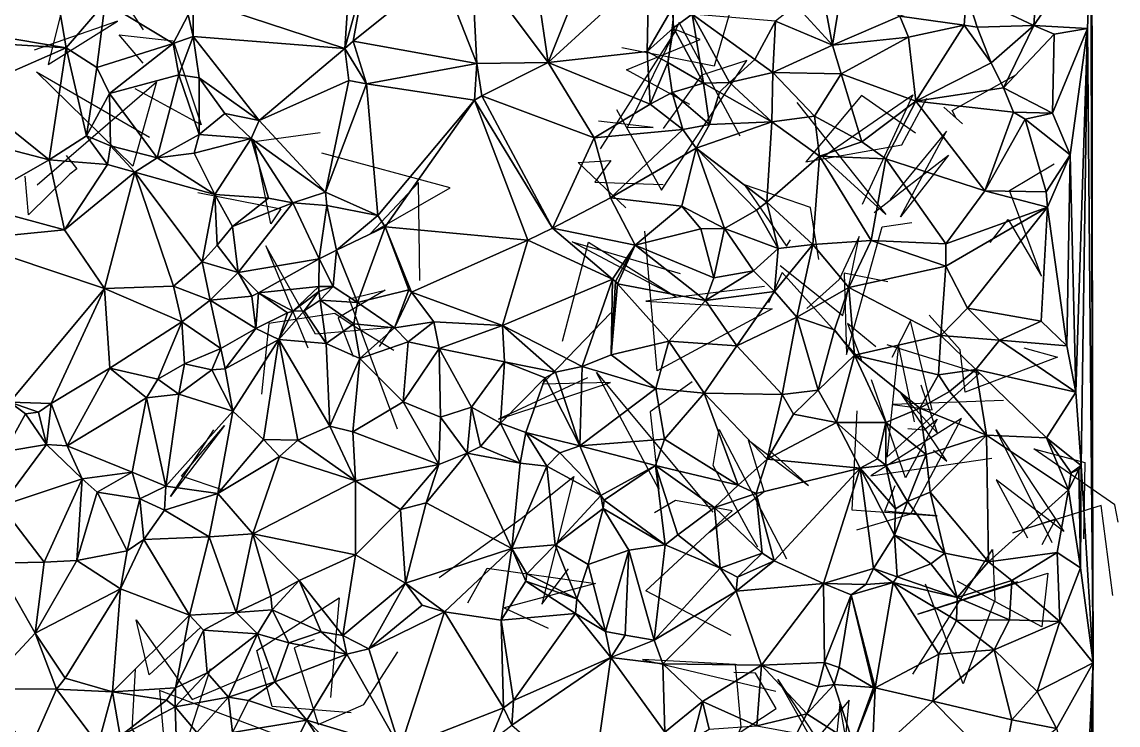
# Model space of a CAD drawing. Header units: metres. Extents: x -15.7 to 15.7, y -15.8 to 15.9.
# Drawn here: x 0.64 to 15.31, y -0.1 to 9.31 of the extents above; entities that cross this region are included whole.
import ezdxf

# ---------------------------------------------------------------- set-up
doc = ezdxf.new("R2010")
doc.units = ezdxf.units.M
doc.layers.add('CRACKS', color=1, linetype='Continuous')
doc.layers.add('STREET_MESH', color=7, linetype='Continuous')

msp = doc.modelspace()

# ---------------------------------------------------------------- linework, layer by layer
at = {"layer": 'CRACKS'}
for points in [[(2.271, 9.199, 0.1), (1.428, 10.482, 0.1), (0.993, 8.736, 0.1), (1.924, 9.318, 0.1), (0.807, 8.93, 0.1)], [(9.295, 8.777, 0.1), (9.418, 9.865, 0.1), (10.339, 10.211, 0.1), (9.907, 8.715, 0.1), (8.672, 8.96, 0.1)], [(10.254, 7.779, 0.1), (9.441, 9.299, 0.1), (8.747, 7.9, 0.1), (9.09, 7.893, 0.1), (8.361, 7.977, 0.1)], [(2.264, 8.756, 0.1), (1.944, 9.133, 0.1), (2.665, 9.053, 0.1), (3.04, 7.929, 0.1), (2.158, 8.413, 0.1)], [(9.584, 8.203, 0.1), (8.734, 8.666, 0.1), (9.722, 9.071, 0.1), (9.399, 9.202, 0.1), (8.382, 7.61, 0.1)], [(8.602, 8.135, 0.1), (9.201, 7.056, 0.1), (10.345, 8.789, 0.1), (9.738, 8.594, 0.1), (9.227, 7.879, 0.1)], [(0.849, 7.126, 0.1), (2.443, 8.505, 0.1), (2.128, 7.379, 0.1), (0.837, 8.637, 0.1), (2.35, 7.767, 0.1)], [(12.983, 8.168, 0.1), (13.229, 7.942, 0.1), (13.146, 8.018, 0.1), (13.091, 8.124, 0.1), (13.956, 8.603, 0.1)], [(11.016, 8.229, 0.1), (12.206, 6.732, 0.1), (11.36, 7.504, 0.1), (12.565, 8.331, 0.1), (11.89, 6.863, 0.1)], [(12.604, 7.819, 0.1), (11.88, 8.323, 0.1), (11.134, 7.434, 0.1), (12.417, 7.663, 0.1), (12.756, 8.288, 0.1)], [(2.995, 7.023, 0.1), (4.11, 6.807, 0.1), (3.972, 6.606, 0.1), (3.753, 7.709, 0.1), (4.636, 7.829, 0.1)], [(12.051, 6.757, 0.1), (13.044, 7.525, 0.1), (12.402, 6.699, 0.1), (13.018, 7.846, 0.1), (12.262, 6.93, 0.1)], [(1.235, 7.52, 0.1), (1.376, 7.342, 0.1), (1.283, 7.269, 0.1), (0.732, 6.725, 0.1), (0.686, 7.241, 0.1)], [(5.968, 5.845, 0.1), (5.951, 7.16, 0.1), (5.308, 6.474, 0.1), (6.376, 7.088, 0.1), (4.657, 7.551, 0.1)], [(8.725, 6.818, 0.1), (8.088, 7.428, 0.1), (8.526, 7.452, 0.1), (8.31, 7.163, 0.1), (9.227, 7.133, 0.1)], [(13.603, 6.356, 0.1), (13.842, 6.665, 0.1), (14.287, 5.907, 0.1), (13.858, 7.052, 0.1), (14.457, 7.407, 0.1)], [(11.308, 6.126, 0.1), (11.197, 6.824, 0.1), (10.314, 7.125, 0.1), (10.877, 6.305, 0.1), (10.929, 6.39, 0.1)], [(12.231, 5.829, 0.1), (11.646, 5.945, 0.1), (11.677, 4.857, 0.1), (12.156, 6.563, 0.1), (12.555, 6.622, 0.1)], [(10.582, 5.769, 0.1), (8.995, 5.569, 0.1), (10.683, 5.47, 0.1), (9.146, 4.637, 0.1), (8.979, 6.506, 0.1)], [(5.429, 4.963, 0.1), (5.598, 5.22, 0.1), (4.572, 5.128, 0.1), (3.907, 6.311, 0.1), (4.47, 4.947, 0.1)], [(7.876, 5.036, 0.1), (8.226, 6.361, 0.1), (9.402, 5.623, 0.1), (8.006, 6.363, 0.1), (9.453, 5.94, 0.1)], [(10.789, 6.049, 0.1), (11.631, 5.38, 0.1), (11.847, 6.434, 0.1), (11.579, 5.862, 0.1), (11.149, 5.472, 0.1)], [(12.073, 4.96, 0.1), (11.693, 5.271, 0.1), (11.883, 4.767, 0.1), (10.819, 5.955, 0.1), (10.634, 5.547, 0.1)], [(5.669, 3.858, 0.1), (5.023, 5.603, 0.1), (5.505, 5.719, 0.1), (4.874, 5.347, 0.1), (5.077, 4.828, 0.1)], [(5.622, 4.91, 0.1), (5.063, 5.25, 0.1), (4.832, 5.404, 0.1), (3.949, 5.273, 0.1), (3.849, 4.327, 0.1)], [(8.211, 4.543, 0.1), (7.021, 3.993, 0.1), (8.518, 4.483, 0.1), (7.604, 4.458, 0.1), (8.523, 5.416, 0.1)], [(13.782, 4.24, 0.1), (12.295, 4.186, 0.1), (12.825, 4.118, 0.1), (12.536, 5.307, 0.1), (12.285, 4.816, 0.1)], [(14.052, 4.945, 0.1), (14.502, 4.821, 0.1), (13.269, 4.352, 0.1), (13.202, 4.919, 0.1), (12.784, 5.384, 0.1)], [(12.59, 3.957, 0.1), (12.373, 4.987, 0.1), (12.217, 3.484, 0.1), (13.453, 4.603, 0.1), (12.223, 4.985, 0.1)], [(9.612, 4.489, 0.1), (9.049, 4.089, 0.1), (9.165, 3.056, 0.1), (8.331, 4.616, 0.1), (9.891, 2.747, 0.1)], [(12.5, 3.868, 0.1), (12.717, 3.848, 0.1), (12.89, 3.993, 0.1), (12.468, 3.205, 0.1), (12.013, 4.518, 0.1)], [(12.842, 3.577, 0.1), (13.021, 3.43, 0.1), (12.411, 4.335, 0.1), (12.898, 3.803, 0.1), (12.68, 4.446, 0.1)], [(11.818, 4.103, 0.1), (11.75, 2.779, 0.1), (12.891, 2.696, 0.1), (12.191, 2.761, 0.1), (12.33, 3.105, 0.1)], [(11.816, 2.513, 0.1), (12.539, 2.724, 0.1), (13.217, 4.001, 0.1), (12.004, 3.232, 0.1), (13.622, 3.469, 0.1)], [(3.337, 3.042, 0.1), (2.78, 3.227, 0.1), (3.353, 3.905, 0.1), (2.631, 2.958, 0.1), (3.211, 3.848, 0.1)], [(10.49, 2.277, 0.1), (10.368, 2.496, 0.1), (9.893, 3.372, 0.1), (9.975, 3.855, 0.1), (10.874, 2.124, 0.1)], [(14.432, 2.335, 0.1), (13.68, 3.847, 0.1), (14.587, 2.488, 0.1), (13.681, 3.181, 0.1), (14.1, 2.404, 0.1)], [(9.846, 2.479, 0.1), (10.576, 3.022, 0.1), (10.366, 3.711, 0.1), (11.171, 3.104, 0.1), (10.642, 3.575, 0.1)], [(15.313, 2.614, 0.1), (15.271, 2.844, 0.1), (14.187, 3.594, 0.1), (14.869, 3.412, 0.1), (14.85, 2.392, 0.1)], [(6.225, 1.873, 0.1), (7.324, 2.661, 0.1), (8.029, 3.226, 0.1), (7.602, 1.516, 0.1), (7.96, 1.989, 0.1)], [(10.133, 1.099, 0.1), (8.995, 1.693, 0.1), (10.15, 2.763, 0.1), (9.389, 2.902, 0.1), (9.111, 2.739, 0.1)], [(15.241, 1.632, 0.1), (15.089, 2.837, 0.1), (13.905, 2.47, 0.1), (14.48, 2.657, 0.1), (14.291, 2.31, 0.1)], [(12.565, 0.581, 0.1), (13.632, 2.246, 0.1), (13.666, 1.57, 0.1), (13.24, 0.452, 0.1), (12.737, 1.786, 0.1)], [(6.609, 1.536, 0.1), (6.87, 2, 0.1), (8.32, 1.794, 0.1), (7.096, 1.467, 0.1), (7.684, 1.197, 0.1)], [(13.966, 1.817, 0.1), (12.632, 1.382, 0.1), (14.372, 1.93, 0.1), (14.292, 1.215, 0.1), (13.158, 1.822, 0.1)], [(5.051, 0.061, 0.1), (3.994, 0.145, 0.1), (3.789, 0.894, 0.1), (4.89, 1.599, 0.1), (4.775, 0.266, 0.1)], [(3.033, 1.202, 0.1), (2.347, 0.569, 0.1), (2.171, 1.308, 0.1), (2.921, 0.239, 0.1), (3.933, 0.67, 0.1)], [(4.555, 1.04, 0.1), (4.285, 0.934, 0.1), (4.607, -0.096, 0.1), (5.221, 0.175, 0.1), (5.676, 0.877, 0.1)], [(10.067, -0.579, 0.1), (10.271, -0.131, 0.1), (10.191, 0.709, 0.1), (8.95, 0.777, 0.1), (10.735, 0.35, 0.1)], [(3.975, -1.116, 0.1), (2.176, -1.153, 0.1), (2.759, -1.039, 0.1), (2.118, -0.155, 0.1), (2.163, 0.64, 0.1)], [(2.89, -0.433, 0.1), (4.121, -0.261, 0.1), (2.485, 0.36, 0.1), (2.607, -1.077, 0.1), (3.166, 0.655, 0.1)], [(9.002, -0.746, 0.1), (9.236, -0.872, 0.1), (10.737, 0.121, 0.1), (10.46, 0.592, 0.1), (10.17, 0.6, 0.1)], [(11.82, -1.376, 0.1), (10.758, 0.507, 0.1), (11.619, -0.804, 0.1), (11.716, 0.233, 0.1), (11.309, -0.251, 0.1)], [(11.685, -1.261, 0.1), (12.575, -0.448, 0.1), (11.763, -0.804, 0.1), (11.589, 0.178, 0.1), (11.411, -1.518, 0.1)]]:
    msp.add_polyline3d(points, dxfattribs=at)
at = {"layer": 'STREET_MESH'}
for points in [[(14.964, 14.381), (14.947, 10.391), (14.98, 0.729)], [(14.29, 10.832), (13.284, 9.687), (14.188, 9.258)], [(14.29, 10.832), (14.188, 9.258), (14.947, 10.391)], [(7.41, 10.644), (6.662, 10.14), (7.686, 8.764)], [(8.458, 10.694), (7.41, 10.644), (7.686, 8.764)], [(9.031, 9.998), (8.458, 10.694), (7.686, 8.764)], [(0.255, 9.126), (0.967, 10.526), (-1.022, 10.408)], [(1.234, 8.961), (0.967, 10.526), (0.255, 9.126)], [(1.757, 9.569), (0.967, 10.526), (1.234, 8.961)], [(4.963, 8.951), (5.059, 10.38), (2.937, 9.621)], [(4.963, 8.951), (5.24, 9.954), (5.059, 10.38)], [(14.947, 10.391), (14.188, 9.258), (14.902, 9.217)], [(14.947, 10.391), (14.902, 9.217), (14.98, 0.729)], [(6.731, 8.749), (6.662, 10.14), (6.243, 9.992)], [(6.662, 10.14), (6.731, 8.749), (7.686, 8.764)], [(6.243, 9.992), (5.24, 9.954), (5.077, 9.049)], [(6.731, 8.749), (6.243, 9.992), (5.077, 9.049)], [(9.012, 8.913), (9.031, 9.998), (7.686, 8.764)], [(9.031, 9.998), (9.012, 8.913), (9.35, 9.496)], [(5.24, 9.954), (4.963, 8.951), (5.077, 9.049)], [(11.349, 9.757), (10.999, 9.531), (11.492, 8.998)], [(11.618, 9.768), (11.349, 9.757), (11.492, 8.998)], [(12.392, 9.385), (11.618, 9.768), (11.492, 8.998)], [(13.284, 9.687), (12.392, 9.385), (13.255, 9.262)], [(13.429, 9.236), (13.284, 9.687), (13.255, 9.262)], [(13.284, 9.687), (13.429, 9.236), (14.188, 9.258)], [(1.645, 8.696), (1.757, 9.569), (1.234, 8.961)], [(1.645, 8.696), (2.666, 9.017), (1.757, 9.569)], [(2.666, 9.017), (2.868, 9.4), (1.757, 9.569)], [(2.868, 9.4), (2.935, 9.113), (2.937, 9.621)], [(2.935, 9.113), (4.963, 8.951), (2.937, 9.621)], [(2.868, 9.4), (2.666, 9.017), (2.935, 9.113)], [(9.012, 8.913), (9.365, 9.227), (9.35, 9.496)], [(9.365, 9.227), (9.615, 9.413), (9.35, 9.496)], [(9.365, 9.227), (9.764, 8.487), (9.615, 9.413)], [(10.453, 8.804), (9.615, 9.413), (10.113, 8.497)], [(10.728, 9.315), (9.615, 9.413), (10.453, 8.804)], [(9.615, 9.413), (9.764, 8.487), (10.113, 8.497)], [(10.999, 9.531), (10.728, 9.315), (11.492, 8.998)], [(10.694, 8.631), (10.728, 9.315), (10.453, 8.804)], [(10.728, 9.315), (10.694, 8.631), (11.492, 8.998)], [(12.509, 9.103), (12.392, 9.385), (11.492, 8.998)], [(12.392, 9.385), (12.509, 9.103), (13.255, 9.262)], [(13.255, 9.262), (12.509, 9.103), (12.608, 8.247)], [(13.255, 9.262), (12.608, 8.247), (13.613, 8.761)], [(13.429, 9.236), (13.255, 9.262), (13.613, 8.761)], [(14.188, 9.258), (13.429, 9.236), (13.613, 8.761)], [(13.78, 8.426), (14.188, 9.258), (13.613, 8.761)], [(13.78, 8.426), (14.459, 9.145), (14.188, 9.258)], [(14.188, 9.258), (14.459, 9.145), (14.902, 9.217)], [(0.195, 9.022), (1.234, 8.961), (0.255, 9.126)], [(2.666, 9.017), (2.741, 8.6), (2.935, 9.113)], [(2.741, 8.6), (3.014, 8.561), (2.935, 9.113)], [(3.818, 7.989), (4.963, 8.951), (2.935, 9.113)], [(3.014, 8.561), (3.818, 7.989), (2.935, 9.113)], [(9.286, 8.763), (9.365, 9.227), (9.012, 8.913)], [(9.764, 8.487), (9.365, 9.227), (9.286, 8.763)], [(11.608, 8.613), (12.509, 9.103), (11.492, 8.998)], [(12.509, 9.103), (11.608, 8.613), (12.608, 8.247)], [(14.459, 9.145), (13.78, 8.426), (14.435, 8.085)], [(14.459, 9.145), (14.435, 8.085), (14.902, 9.217)], [(14.435, 8.085), (14.671, 7.53), (14.902, 9.217)], [(14.671, 7.53), (14.747, 4.355), (14.902, 9.217)], [(14.747, 4.355), (14.819, 3.373), (14.902, 9.217)], [(14.902, 9.217), (14.819, 3.373), (14.98, 0.729)], [(1.234, 8.961), (0.195, 9.022), (-0.119, 8.369)], [(1.008, 7.461), (1.234, 8.961), (-0.119, 8.369)], [(1.507, 7.781), (1.234, 8.961), (1.008, 7.461)], [(1.507, 7.781), (1.645, 8.696), (1.234, 8.961)], [(2.666, 9.017), (1.645, 8.696), (1.815, 8.348)], [(2.741, 8.6), (2.666, 9.017), (1.815, 8.348)], [(4.963, 8.951), (3.818, 7.989), (5.02, 8.522)], [(5.077, 9.049), (4.963, 8.951), (5.255, 8.477)], [(5.255, 8.477), (4.963, 8.951), (5.02, 8.522)], [(6.731, 8.749), (5.077, 9.049), (5.255, 8.477)], [(10.694, 8.631), (11.608, 8.613), (11.492, 8.998)], [(9.05, 8.207), (9.012, 8.913), (7.686, 8.764)], [(9.286, 8.763), (9.012, 8.913), (9.05, 8.207)], [(10.694, 8.631), (10.453, 8.804), (10.113, 8.497)], [(1.645, 8.696), (1.507, 7.781), (1.815, 8.348)], [(6.731, 8.749), (5.255, 8.477), (6.701, 8.258)], [(6.798, 8.319), (6.731, 8.749), (6.701, 8.258)], [(6.731, 8.749), (6.798, 8.319), (7.686, 8.764)], [(6.798, 8.319), (8.3, 7.754), (7.686, 8.764)], [(8.3, 7.754), (9.05, 8.207), (7.686, 8.764)], [(9.346, 8.363), (9.286, 8.763), (9.05, 8.207)], [(9.346, 8.363), (9.764, 8.487), (9.286, 8.763)], [(12.608, 8.247), (13.78, 8.426), (13.613, 8.761)], [(2.452, 7.487), (2.741, 8.6), (1.815, 8.348)], [(3.016, 7.802), (2.741, 8.6), (2.452, 7.487)], [(2.741, 8.6), (3.016, 7.802), (3.014, 8.561)], [(3.014, 8.561), (3.358, 8.083), (3.818, 7.989)], [(3.016, 7.802), (3.358, 8.083), (3.014, 8.561)], [(3.818, 7.989), (4.707, 7.03), (5.02, 8.522)], [(4.707, 7.03), (5.255, 8.477), (5.02, 8.522)], [(10.694, 8.631), (10.113, 8.497), (10.681, 7.971)], [(11.252, 8.046), (10.694, 8.631), (10.681, 7.971)], [(10.694, 8.631), (11.252, 8.046), (11.608, 8.613)], [(11.252, 8.046), (11.886, 7.702), (11.608, 8.613)], [(11.608, 8.613), (11.886, 7.702), (12.608, 8.247)], [(-0.419, 7.833), (1.008, 7.461), (-0.119, 8.369)], [(5.255, 8.477), (4.707, 7.03), (5.408, 6.718)], [(5.255, 8.477), (5.408, 6.718), (6.701, 8.258)], [(9.49, 7.866), (9.346, 8.363), (9.05, 8.207)], [(9.764, 8.487), (9.346, 8.363), (9.847, 7.933)], [(9.346, 8.363), (9.49, 7.866), (9.847, 7.933)], [(9.764, 8.487), (9.981, 8.369), (10.113, 8.497)], [(9.981, 8.369), (9.764, 8.487), (9.847, 7.933)], [(9.981, 8.369), (9.847, 7.933), (10.681, 7.971)], [(10.113, 8.497), (9.981, 8.369), (10.681, 7.971)], [(13.913, 8.099), (13.78, 8.426), (12.608, 8.247)], [(13.78, 8.426), (13.913, 8.099), (14.435, 8.085)], [(1.507, 7.781), (1.829, 7.648), (1.815, 8.348)], [(1.829, 7.648), (2.452, 7.487), (1.815, 8.348)], [(5.408, 6.718), (5.504, 6.566), (6.701, 8.258)], [(5.504, 6.566), (7.413, 6.389), (6.701, 8.258)], [(7.746, 6.547), (6.798, 8.319), (6.701, 8.258)], [(7.413, 6.389), (7.746, 6.547), (6.701, 8.258)], [(7.746, 6.547), (8.3, 7.754), (6.798, 8.319)], [(12.608, 8.247), (11.886, 7.702), (12.206, 7.474)], [(13.529, 7.049), (12.608, 8.247), (12.206, 7.474)], [(13.529, 7.049), (13.913, 8.099), (12.608, 8.247)], [(3.358, 8.083), (3.016, 7.802), (3.71, 7.748)], [(3.818, 7.989), (3.358, 8.083), (3.71, 7.748)], [(8.3, 7.754), (9.49, 7.866), (9.05, 8.207)], [(14.072, 8.005), (13.913, 8.099), (13.529, 7.049)], [(13.913, 8.099), (14.072, 8.005), (14.435, 8.085)], [(14.072, 8.005), (14.671, 7.53), (14.435, 8.085)], [(3.818, 7.989), (3.71, 7.748), (4.707, 7.03)], [(9.49, 7.866), (9.668, 7.616), (9.847, 7.933)], [(9.668, 7.616), (10.614, 6.894), (10.681, 7.971)], [(9.847, 7.933), (9.668, 7.616), (10.681, 7.971)], [(10.614, 6.894), (11.317, 7.512), (10.681, 7.971)], [(11.317, 7.512), (11.252, 8.046), (10.681, 7.971)], [(11.886, 7.702), (11.252, 8.046), (11.317, 7.512)], [(14.35, 7.032), (14.072, 8.005), (13.529, 7.049)], [(14.072, 8.005), (14.35, 7.032), (14.671, 7.53)], [(-0.419, 7.833), (-0.042, 6.865), (1.008, 7.461)], [(1.788, 7.4), (1.507, 7.781), (1.008, 7.461)], [(1.507, 7.781), (1.788, 7.4), (1.829, 7.648)], [(2.947, 7.551), (3.016, 7.802), (2.452, 7.487)], [(3.016, 7.802), (2.947, 7.551), (3.71, 7.748)], [(8.519, 6.952), (9.49, 7.866), (8.3, 7.754)], [(8.519, 6.952), (9.668, 7.616), (9.49, 7.866)], [(1.829, 7.648), (1.788, 7.4), (2.153, 7.296)], [(2.452, 7.487), (1.829, 7.648), (2.153, 7.296)], [(2.947, 7.551), (3.224, 6.997), (3.71, 7.748)], [(3.224, 6.997), (3.944, 6.947), (3.71, 7.748)], [(3.71, 7.748), (4.268, 6.886), (4.707, 7.03)], [(3.944, 6.947), (4.268, 6.886), (3.71, 7.748)], [(7.746, 6.547), (8.519, 6.952), (8.3, 7.754)], [(11.886, 7.702), (11.317, 7.512), (12.206, 7.474)], [(3.224, 6.997), (2.452, 7.487), (2.153, 7.296)], [(3.224, 6.997), (2.947, 7.551), (2.452, 7.487)], [(9.668, 7.616), (8.519, 6.952), (9.475, 6.842)], [(10.044, 6.544), (9.668, 7.616), (9.475, 6.842)], [(9.668, 7.616), (10.474, 6.789), (10.614, 6.894)], [(9.668, 7.616), (10.044, 6.544), (10.474, 6.789)], [(11.317, 7.512), (10.614, 6.894), (11.229, 6.331)], [(12.008, 6.381), (11.317, 7.512), (11.229, 6.331)], [(11.317, 7.512), (12.008, 6.381), (12.206, 7.474)], [(14.671, 7.53), (14.35, 7.032), (14.369, 6.827)], [(14.629, 4.973), (14.671, 7.53), (14.369, 6.827)], [(14.671, 7.53), (14.629, 4.973), (14.747, 4.355)], [(-0.042, 6.865), (1.211, 6.524), (1.008, 7.461)], [(1.211, 6.524), (1.788, 7.4), (1.008, 7.461)], [(1.788, 7.4), (1.211, 6.524), (2.153, 7.296)], [(12.008, 6.381), (13.01, 6.337), (12.206, 7.474)], [(13.01, 6.337), (13.529, 7.049), (12.206, 7.474)], [(1.211, 6.524), (1.749, 5.738), (2.153, 7.296)], [(1.749, 5.738), (2.672, 5.773), (2.153, 7.296)], [(3.055, 6.096), (3.224, 6.997), (2.153, 7.296)], [(2.672, 5.773), (3.055, 6.096), (2.153, 7.296)], [(13.529, 7.049), (13.01, 6.337), (14.369, 6.827)], [(14.35, 7.032), (13.529, 7.049), (14.369, 6.827)], [(3.224, 6.997), (3.055, 6.096), (3.258, 6.321)], [(3.224, 6.997), (3.258, 6.321), (3.461, 6.568)], [(3.944, 6.947), (3.224, 6.997), (3.461, 6.568)], [(4.268, 6.886), (3.944, 6.947), (3.461, 6.568)], [(4.268, 6.886), (4.724, 6.849), (4.707, 7.03)], [(4.707, 7.03), (4.724, 6.849), (5.408, 6.718)], [(8.852, 6.322), (8.519, 6.952), (7.746, 6.547)], [(8.519, 6.952), (8.852, 6.322), (9.475, 6.842)], [(1.211, 6.524), (-0.042, 6.865), (-0.182, 6.389)], [(3.535, 5.953), (4.268, 6.886), (3.461, 6.568)], [(4.621, 6.135), (4.268, 6.886), (3.535, 5.953)], [(4.268, 6.886), (4.621, 6.135), (4.724, 6.849)], [(4.724, 6.849), (4.621, 6.135), (4.854, 6.251)], [(5.408, 6.718), (4.724, 6.849), (4.854, 6.251)], [(8.852, 6.322), (9.729, 6.537), (9.475, 6.842)], [(9.729, 6.537), (10.044, 6.544), (9.475, 6.842)], [(10.044, 6.544), (10.764, 6.276), (10.474, 6.789)], [(10.474, 6.789), (10.764, 6.276), (10.614, 6.894)], [(10.614, 6.894), (10.764, 6.276), (11.229, 6.331)], [(13.01, 6.04), (13.296, 5.477), (14.369, 6.827)], [(13.01, 6.337), (13.01, 6.04), (14.369, 6.827)], [(13.296, 5.477), (14.285, 5.305), (14.369, 6.827)], [(14.285, 5.305), (14.629, 4.973), (14.369, 6.827)], [(5.504, 6.566), (5.408, 6.718), (4.854, 6.251)], [(1.749, 5.738), (1.211, 6.524), (-0.182, 6.389)], [(3.258, 6.321), (3.535, 5.953), (3.461, 6.568)], [(5.134, 5.551), (5.504, 6.566), (4.854, 6.251)], [(5.134, 5.551), (5.822, 5.72), (5.504, 6.566)], [(5.504, 6.566), (5.822, 5.72), (5.857, 5.691)], [(7.413, 6.389), (5.504, 6.566), (5.857, 5.691)], [(7.413, 6.389), (8.548, 5.865), (7.746, 6.547)], [(8.548, 5.865), (8.852, 6.322), (7.746, 6.547)], [(8.852, 6.322), (9.902, 5.884), (9.729, 6.537)], [(9.902, 5.884), (10.044, 6.544), (9.729, 6.537)], [(10.044, 6.544), (9.902, 5.884), (10.432, 5.977)], [(10.764, 6.276), (10.044, 6.544), (10.432, 5.977)], [(1.749, 5.738), (-0.182, 6.389), (0.48, 4.217)], [(3.055, 6.096), (3.535, 5.953), (3.258, 6.321)], [(7.074, 5.243), (7.413, 6.389), (5.857, 5.691)], [(8.548, 5.865), (7.413, 6.389), (7.074, 5.243)], [(8.585, 5.833), (8.852, 6.322), (8.548, 5.865)], [(8.852, 6.322), (8.585, 5.833), (8.615, 5.802)], [(8.852, 6.322), (8.615, 5.802), (9.793, 5.579)], [(9.902, 5.884), (8.852, 6.322), (9.793, 5.579)], [(10.716, 5.702), (11.013, 5.356), (11.229, 6.331)], [(10.764, 6.276), (10.716, 5.702), (11.229, 6.331)], [(11.013, 5.356), (11.711, 5.753), (11.229, 6.331)], [(11.711, 5.753), (12.008, 6.381), (11.229, 6.331)], [(12.008, 6.381), (11.711, 5.753), (13.01, 6.04)], [(13.01, 6.337), (12.008, 6.381), (13.01, 6.04)], [(4.621, 6.135), (4.809, 5.769), (4.854, 6.251)], [(4.809, 5.769), (5.134, 5.551), (4.854, 6.251)], [(10.716, 5.702), (10.764, 6.276), (10.432, 5.977)], [(2.672, 5.773), (3.164, 5.582), (3.055, 6.096)], [(3.164, 5.582), (3.535, 5.953), (3.055, 6.096)], [(4.621, 6.135), (3.535, 5.953), (3.809, 5.682)], [(4.616, 5.768), (4.621, 6.135), (3.809, 5.682)], [(4.616, 5.768), (4.809, 5.769), (4.621, 6.135)], [(13.01, 6.04), (11.711, 5.753), (12.942, 5.112)], [(13.296, 5.477), (13.01, 6.04), (12.942, 5.112)], [(3.164, 5.582), (3.722, 5.637), (3.535, 5.953)], [(3.535, 5.953), (3.722, 5.637), (3.809, 5.682)], [(9.793, 5.579), (10.716, 5.702), (10.432, 5.977)], [(9.902, 5.884), (9.793, 5.579), (10.432, 5.977)], [(1.035, 4.2), (1.749, 5.738), (0.48, 4.217)], [(1.749, 5.738), (1.035, 4.2), (1.82, 4.673)], [(2.672, 5.773), (1.749, 5.738), (2.783, 5.292)], [(1.749, 5.738), (1.82, 4.673), (2.783, 5.292)], [(3.164, 5.582), (2.672, 5.773), (2.783, 5.292)], [(4.27, 5.435), (4.616, 5.768), (3.809, 5.682)], [(4.616, 5.768), (4.27, 5.435), (4.615, 5.698)], [(4.636, 5.586), (4.809, 5.769), (4.615, 5.698)], [(4.809, 5.769), (4.616, 5.768), (4.615, 5.698)], [(4.809, 5.769), (4.636, 5.586), (5.134, 5.551)], [(8.142, 4.696), (8.548, 5.865), (7.074, 5.243)], [(8.548, 5.865), (8.142, 4.696), (8.527, 4.851)], [(8.585, 5.833), (8.548, 5.865), (8.527, 4.851)], [(8.615, 5.802), (8.585, 5.833), (8.527, 4.851)], [(8.615, 5.802), (8.527, 4.851), (9.299, 5.036)], [(9.793, 5.579), (8.615, 5.802), (9.299, 5.036)], [(11.517, 5.185), (11.711, 5.753), (11.013, 5.356)], [(11.711, 5.753), (11.517, 5.185), (11.785, 4.846)], [(11.711, 5.753), (11.785, 4.846), (12.942, 5.112)], [(3.303, 4.938), (3.164, 5.582), (2.783, 5.292)], [(3.722, 5.637), (3.164, 5.582), (3.772, 5.204)], [(3.164, 5.582), (3.303, 4.938), (3.772, 5.204)], [(3.809, 5.682), (3.722, 5.637), (3.772, 5.204)], [(4.196, 5.413), (3.809, 5.682), (3.772, 5.204)], [(4.196, 5.413), (4.27, 5.435), (3.809, 5.682)], [(4.27, 5.435), (4.42, 5.443), (4.615, 5.698)], [(4.42, 5.443), (4.636, 5.586), (4.615, 5.698)], [(4.636, 5.586), (4.42, 5.443), (4.713, 5.002)], [(4.636, 5.586), (4.713, 5.002), (5.086, 5.268)], [(5.134, 5.551), (4.636, 5.586), (5.086, 5.268)], [(5.134, 5.551), (5.629, 5.212), (5.822, 5.72)], [(5.822, 5.72), (5.629, 5.212), (5.857, 5.691)], [(5.629, 5.212), (6.154, 5.296), (5.857, 5.691)], [(6.154, 5.296), (7.074, 5.243), (5.857, 5.691)], [(10.213, 4.972), (9.793, 5.579), (9.299, 5.036)], [(10.716, 5.702), (9.793, 5.579), (10.213, 4.972)], [(10.716, 5.702), (10.213, 4.972), (11.013, 5.356)], [(4.42, 5.443), (4.08, 5.056), (4.713, 5.002)], [(4.08, 5.056), (4.42, 5.443), (4.27, 5.435)], [(4.196, 5.413), (4.08, 5.056), (4.27, 5.435)], [(5.629, 5.212), (5.134, 5.551), (5.086, 5.268)], [(13.726, 5.047), (13.296, 5.477), (12.942, 5.112)], [(13.296, 5.477), (13.726, 5.047), (14.285, 5.305)], [(1.82, 4.673), (2.461, 4.527), (2.783, 5.292)], [(2.461, 4.527), (2.82, 4.733), (2.783, 5.292)], [(2.82, 4.733), (3.303, 4.938), (2.783, 5.292)], [(4.08, 5.056), (4.196, 5.413), (3.772, 5.204)], [(6.154, 5.296), (5.629, 5.212), (5.811, 5.025)], [(6.229, 4.939), (6.154, 5.296), (5.811, 5.025)], [(6.154, 5.296), (6.229, 4.939), (7.074, 5.243)], [(10.213, 4.972), (10.817, 4.323), (11.013, 5.356)], [(10.817, 4.323), (11.3, 4.381), (11.013, 5.356)], [(11.3, 4.381), (11.517, 5.185), (11.013, 5.356)], [(13.726, 5.047), (14.629, 4.973), (14.285, 5.305)], [(3.303, 4.938), (3.362, 4.667), (3.772, 5.204)], [(3.362, 4.667), (4.08, 5.056), (3.772, 5.204)], [(4.713, 5.002), (5.165, 4.803), (5.086, 5.268)], [(5.165, 4.803), (5.629, 5.212), (5.086, 5.268)], [(5.629, 5.212), (5.165, 4.803), (5.811, 5.025)], [(6.229, 4.939), (7.103, 4.761), (7.074, 5.243)], [(7.786, 4.62), (8.142, 4.696), (7.074, 5.243)], [(7.103, 4.761), (7.786, 4.62), (7.074, 5.243)], [(11.517, 5.185), (11.3, 4.381), (11.785, 4.846)], [(4.08, 5.056), (3.362, 4.667), (3.466, 4.098)], [(3.877, 3.718), (4.08, 5.056), (3.466, 4.098)], [(4.08, 5.056), (3.877, 3.718), (4.334, 3.709)], [(4.766, 3.9), (4.08, 5.056), (4.334, 3.709)], [(4.08, 5.056), (4.766, 3.9), (4.713, 5.002)], [(4.766, 3.9), (5.165, 4.803), (4.713, 5.002)], [(5.165, 4.803), (5.745, 4.223), (5.811, 5.025)], [(5.745, 4.223), (6.229, 4.939), (5.811, 5.025)], [(8.527, 4.851), (9.127, 4.404), (9.299, 5.036)], [(9.127, 4.404), (9.773, 4.338), (9.299, 5.036)], [(9.773, 4.338), (10.213, 4.972), (9.299, 5.036)], [(11.785, 4.846), (12.909, 4.584), (12.942, 5.112)], [(12.909, 4.584), (13.409, 4.657), (12.942, 5.112)], [(13.409, 4.657), (13.726, 5.047), (12.942, 5.112)], [(13.726, 5.047), (13.409, 4.657), (14.747, 4.355)], [(14.629, 4.973), (13.726, 5.047), (14.747, 4.355)], [(3.303, 4.938), (2.82, 4.733), (3.183, 4.653)], [(3.362, 4.667), (3.303, 4.938), (3.183, 4.653)], [(6.247, 4.02), (6.229, 4.939), (5.745, 4.223)], [(6.229, 4.939), (6.247, 4.02), (6.66, 4.154)], [(7.103, 4.761), (6.229, 4.939), (6.66, 4.154)], [(8.142, 4.696), (9.127, 4.404), (8.527, 4.851)], [(9.773, 4.338), (10.817, 4.323), (10.213, 4.972)], [(11.3, 4.381), (11.546, 3.945), (11.785, 4.846)], [(11.546, 3.945), (12.203, 3.947), (11.785, 4.846)], [(12.662, 4.138), (12.909, 4.584), (11.785, 4.846)], [(12.203, 3.947), (12.662, 4.138), (11.785, 4.846)], [(2.741, 4.327), (2.82, 4.733), (2.461, 4.527)], [(2.82, 4.733), (2.741, 4.327), (3.183, 4.653)], [(5.165, 4.803), (4.766, 3.9), (5.073, 3.82)], [(5.165, 4.803), (5.073, 3.82), (5.745, 4.223)], [(7.05, 3.937), (7.103, 4.761), (6.66, 4.154)], [(7.103, 4.761), (7.05, 3.937), (7.648, 4.543)], [(7.786, 4.62), (7.103, 4.761), (7.648, 4.543)], [(8.142, 4.696), (7.786, 4.62), (8.108, 3.637)], [(9.127, 4.404), (8.142, 4.696), (8.108, 3.637)], [(1.035, 4.2), (1.247, 3.637), (1.82, 4.673)], [(1.82, 4.673), (1.247, 3.637), (2.312, 4.276)], [(2.461, 4.527), (1.82, 4.673), (2.312, 4.276)], [(3.183, 4.653), (2.741, 4.327), (3.466, 4.098)], [(3.362, 4.667), (3.183, 4.653), (3.466, 4.098)], [(7.786, 4.62), (7.648, 4.543), (8.108, 3.637)], [(13.057, 4.364), (12.909, 4.584), (12.662, 4.138)], [(12.909, 4.584), (13.057, 4.364), (13.409, 4.657)], [(13.057, 4.364), (13.551, 3.779), (13.409, 4.657)], [(14.747, 4.355), (13.409, 4.657), (14.356, 3.742)], [(13.409, 4.657), (13.551, 3.779), (14.356, 3.742)], [(2.741, 4.327), (2.461, 4.527), (2.312, 4.276)], [(7.648, 4.543), (7.05, 3.937), (7.388, 3.811)], [(7.648, 4.543), (7.388, 3.811), (8.108, 3.637)], [(9.245, 3.726), (9.127, 4.404), (8.108, 3.637)], [(9.773, 4.338), (9.127, 4.404), (9.245, 3.726)], [(1.247, 3.637), (2.118, 3.283), (2.312, 4.276)], [(2.118, 3.283), (2.57, 3.094), (2.312, 4.276)], [(2.57, 3.094), (2.741, 4.327), (2.312, 4.276)], [(2.741, 4.327), (2.57, 3.094), (3.466, 4.098)], [(10.227, 3.109), (9.773, 4.338), (9.245, 3.726)], [(10.817, 4.323), (9.773, 4.338), (10.618, 3.458)], [(9.773, 4.338), (10.227, 3.109), (10.618, 3.458)], [(10.817, 4.323), (10.618, 3.458), (10.968, 4.06)], [(11.3, 4.381), (10.817, 4.323), (10.968, 4.06)], [(11.546, 3.945), (11.3, 4.381), (10.968, 4.06)], [(13.551, 3.779), (13.057, 4.364), (12.662, 4.138)], [(14.819, 3.373), (14.747, 4.355), (14.356, 3.742)], [(0.416, 3.558), (0.691, 4.061), (0.48, 4.217)], [(0.867, 4.084), (1.035, 4.2), (0.48, 4.217)], [(0.691, 4.061), (0.867, 4.084), (0.48, 4.217)], [(0.867, 4.084), (0.971, 3.654), (1.035, 4.2)], [(0.971, 3.654), (1.247, 3.637), (1.035, 4.2)], [(5.745, 4.223), (5.073, 3.82), (6.222, 3.387)], [(6.247, 4.02), (5.745, 4.223), (6.222, 3.387)], [(6.247, 4.02), (6.601, 3.538), (6.66, 4.154)], [(6.601, 3.538), (6.782, 3.627), (6.66, 4.154)], [(6.782, 3.627), (7.05, 3.937), (6.66, 4.154)], [(12.662, 4.138), (12.203, 3.947), (12.743, 3.519)], [(13.551, 3.779), (12.662, 4.138), (12.743, 3.519)], [(0.416, 3.558), (0.971, 3.654), (0.691, 4.061)], [(0.971, 3.654), (0.867, 4.084), (0.691, 4.061)], [(3.466, 4.098), (2.57, 3.094), (3.263, 2.999)], [(3.877, 3.718), (3.466, 4.098), (3.263, 2.999)], [(6.247, 4.02), (6.222, 3.387), (6.601, 3.538)], [(10.618, 3.458), (11.546, 3.945), (10.968, 4.06)], [(4.766, 3.9), (4.334, 3.709), (5.108, 3.168)], [(5.073, 3.82), (4.766, 3.9), (5.108, 3.168)], [(6.222, 3.387), (5.073, 3.82), (5.108, 3.168)], [(7.05, 3.937), (6.782, 3.627), (7.311, 3.403)], [(7.388, 3.811), (7.05, 3.937), (7.311, 3.403)], [(11.861, 3.336), (11.546, 3.945), (10.618, 3.458)], [(11.546, 3.945), (12.094, 3.462), (12.203, 3.947)], [(11.861, 3.336), (12.094, 3.462), (11.546, 3.945)], [(12.094, 3.462), (12.205, 3.376), (12.203, 3.947)], [(12.203, 3.947), (12.205, 3.376), (12.743, 3.519)], [(4.089, 3.492), (3.877, 3.718), (3.263, 2.999)], [(4.334, 3.709), (3.877, 3.718), (4.089, 3.492)], [(5.108, 3.168), (4.334, 3.709), (4.089, 3.492)], [(7.388, 3.811), (7.311, 3.403), (7.668, 3.361)], [(7.388, 3.811), (7.843, 3.539), (8.108, 3.637)], [(7.843, 3.539), (7.388, 3.811), (7.668, 3.361)], [(9.121, 3.371), (9.245, 3.726), (8.108, 3.637)], [(10.227, 3.109), (9.245, 3.726), (9.121, 3.371)], [(12.8, 3.014), (13.551, 3.779), (12.743, 3.519)], [(13.551, 3.779), (12.8, 3.014), (13.578, 2.082)], [(13.551, 3.779), (14.652, 3.044), (14.356, 3.742)], [(14.652, 3.044), (13.551, 3.779), (13.578, 2.082)], [(14.652, 3.044), (14.687, 3.275), (14.356, 3.742)], [(14.687, 3.275), (14.819, 3.373), (14.356, 3.742)], [(1.45, 3.194), (0.971, 3.654), (0.364, 2.831)], [(0.971, 3.654), (0.416, 3.558), (0.364, 2.831)], [(1.247, 3.637), (0.971, 3.654), (1.45, 3.194)], [(2.118, 3.283), (1.247, 3.637), (1.45, 3.194)], [(6.222, 3.387), (6.055, 2.87), (6.601, 3.538)], [(6.055, 2.87), (7.201, 2.261), (6.601, 3.538)], [(7.311, 3.403), (6.782, 3.627), (6.601, 3.538)], [(7.201, 2.261), (7.311, 3.403), (6.601, 3.538)], [(8.392, 2.972), (7.843, 3.539), (7.668, 3.361)], [(8.108, 3.637), (7.843, 3.539), (8.392, 2.972)], [(9.121, 3.371), (8.108, 3.637), (8.392, 2.972)], [(3.734, 2.459), (4.089, 3.492), (3.263, 2.999)], [(3.734, 2.459), (5.108, 3.168), (4.089, 3.492)], [(6.222, 3.387), (5.108, 3.168), (5.709, 2.783)], [(6.055, 2.87), (6.222, 3.387), (5.709, 2.783)], [(7.311, 3.403), (7.201, 2.261), (7.668, 3.361)], [(10.227, 3.109), (10.47, 2.999), (10.618, 3.458)], [(10.47, 2.999), (11.861, 3.336), (10.618, 3.458)], [(12.094, 3.462), (11.861, 3.336), (12.205, 3.376)], [(11.861, 3.336), (12.335, 2.792), (12.205, 3.376)], [(12.205, 3.376), (12.494, 2.891), (12.743, 3.519)], [(12.335, 2.792), (12.494, 2.891), (12.205, 3.376)], [(12.494, 2.891), (12.8, 3.014), (12.743, 3.519)], [(1.648, 3.015), (2.118, 3.283), (1.45, 3.194)], [(1.648, 3.015), (2.222, 2.926), (2.118, 3.283)], [(2.222, 2.926), (2.57, 3.094), (2.118, 3.283)], [(7.201, 2.261), (7.781, 2.311), (7.668, 3.361)], [(7.781, 2.311), (8.392, 2.972), (7.668, 3.361)], [(8.434, 2.908), (9.121, 3.371), (8.392, 2.972)], [(8.434, 2.908), (9.25, 2.31), (9.121, 3.371)], [(9.121, 3.371), (9.422, 2.442), (9.914, 2.809)], [(9.25, 2.31), (9.422, 2.442), (9.121, 3.371)], [(10.227, 3.109), (9.121, 3.371), (9.914, 2.809)], [(11.861, 3.336), (10.47, 2.999), (10.71, 2.096)], [(11.861, 3.336), (10.71, 2.096), (11.371, 1.793)], [(12.041, 1.993), (11.861, 3.336), (11.371, 1.793)], [(12.321, 2.439), (11.861, 3.336), (12.041, 1.993)], [(11.861, 3.336), (12.321, 2.439), (12.335, 2.792)], [(14.79, 3.32), (14.687, 3.275), (14.652, 3.044)], [(14.79, 3.32), (14.652, 3.044), (14.81, 2.001)], [(14.79, 3.32), (14.819, 3.373), (14.687, 3.275)], [(14.819, 3.373), (14.79, 3.32), (14.81, 2.001)], [(14.819, 3.373), (14.81, 2.001), (14.98, 0.729)], [(0.941, 2.078), (1.45, 3.194), (0.364, 2.831)], [(1.45, 3.194), (0.941, 2.078), (1.379, 2.101)], [(1.648, 3.015), (1.45, 3.194), (1.379, 2.101)], [(2.57, 3.094), (2.222, 2.926), (2.552, 2.775)], [(2.57, 3.094), (2.552, 2.775), (3.263, 2.999)], [(3.734, 2.459), (5.107, 2.175), (5.108, 3.168)], [(5.108, 3.168), (5.107, 2.175), (5.709, 2.783)], [(10.47, 2.999), (10.227, 3.109), (9.914, 2.809)], [(2.05, 2.232), (1.648, 3.015), (1.379, 2.101)], [(2.222, 2.926), (1.648, 3.015), (2.05, 2.232)], [(2.552, 2.775), (3.15, 2.418), (3.263, 2.999)], [(3.15, 2.418), (3.734, 2.459), (3.263, 2.999)], [(8.392, 2.972), (7.781, 2.311), (8.422, 2.795)], [(8.434, 2.908), (8.392, 2.972), (8.422, 2.795)], [(10.549, 2.199), (10.47, 2.999), (9.914, 2.809)], [(10.71, 2.096), (10.47, 2.999), (10.549, 2.199)], [(12.8, 3.014), (12.494, 2.891), (12.996, 2.199)], [(12.8, 3.014), (12.996, 2.199), (13.578, 2.082)], [(14.652, 3.044), (13.578, 2.082), (14.499, 2.208)], [(14.81, 2.001), (14.652, 3.044), (14.499, 2.208)], [(0.287, 2.067), (0.941, 2.078), (0.364, 2.831)], [(2.222, 2.926), (2.05, 2.232), (2.275, 2.38)], [(2.222, 2.926), (2.275, 2.38), (2.552, 2.775)], [(5.777, 1.797), (6.055, 2.87), (5.709, 2.783)], [(5.777, 1.797), (7.201, 2.261), (6.055, 2.87)], [(7.781, 2.311), (8.223, 2.049), (8.422, 2.795)], [(8.223, 2.049), (8.766, 2.239), (8.422, 2.795)], [(9.25, 2.31), (8.434, 2.908), (8.422, 2.795)], [(8.766, 2.239), (9.25, 2.31), (8.422, 2.795)], [(9.422, 2.442), (9.99, 1.999), (9.914, 2.809)], [(9.99, 1.999), (10.549, 2.199), (9.914, 2.809)], [(12.494, 2.891), (12.321, 2.439), (12.996, 2.199)], [(12.321, 2.439), (12.494, 2.891), (12.335, 2.792)], [(2.552, 2.775), (2.275, 2.38), (3.15, 2.418)], [(5.107, 2.175), (5.777, 1.797), (5.709, 2.783)], [(2.275, 2.38), (2.05, 2.232), (1.963, 1.721)], [(2.887, 1.37), (2.275, 2.38), (1.963, 1.721)], [(2.275, 2.38), (2.887, 1.37), (3.15, 2.418)], [(2.887, 1.37), (3.512, 1.405), (3.15, 2.418)], [(3.512, 1.405), (3.734, 2.459), (3.15, 2.418)], [(3.734, 2.459), (3.512, 1.405), (3.974, 1.622)], [(3.734, 2.459), (4.352, 1.835), (5.107, 2.175)], [(4.352, 1.835), (3.734, 2.459), (3.974, 1.622)], [(9.99, 1.999), (9.422, 2.442), (9.25, 2.31)], [(12.321, 2.439), (12.041, 1.993), (12.358, 1.881)], [(12.996, 2.199), (12.321, 2.439), (12.806, 2.057)], [(12.321, 2.439), (12.358, 1.881), (12.806, 2.057)], [(1.963, 1.721), (2.05, 2.232), (1.379, 2.101)], [(6.3, 1.414), (7.201, 2.261), (5.777, 1.797)], [(7.055, 1.304), (7.201, 2.261), (6.3, 1.414)], [(7.201, 2.261), (7.055, 1.304), (7.389, 1.823)], [(7.201, 2.261), (7.399, 1.923), (7.781, 2.311)], [(7.399, 1.923), (7.201, 2.261), (7.389, 1.823)], [(7.399, 1.923), (8.068, 1.587), (7.781, 2.311)], [(7.781, 2.311), (8.068, 1.587), (8.223, 2.049)], [(8.223, 2.049), (8.452, 1.149), (8.766, 2.239)], [(8.452, 1.149), (8.716, 1.102), (8.766, 2.239)], [(8.716, 1.102), (9.105, 1.035), (8.766, 2.239)], [(9.105, 1.035), (9.25, 2.31), (8.766, 2.239)], [(9.105, 1.035), (9.99, 1.999), (9.25, 2.31)], [(13.578, 2.082), (13.891, 1.832), (14.499, 2.208)], [(13.891, 1.832), (14.532, 1.285), (14.499, 2.208)], [(14.532, 1.285), (14.81, 2.001), (14.499, 2.208)], [(0.822, 1.126), (0.287, 2.067), (0.126, 0.385)], [(0.941, 2.078), (0.287, 2.067), (0.822, 1.126)], [(0.822, 1.126), (1.963, 1.721), (1.379, 2.101)], [(0.941, 2.078), (0.822, 1.126), (1.379, 2.101)], [(4.352, 1.835), (4.939, 1.095), (5.107, 2.175)], [(4.939, 1.095), (5.777, 1.797), (5.107, 2.175)], [(9.99, 1.999), (10.218, 1.878), (10.549, 2.199)], [(11.371, 1.793), (10.71, 2.096), (10.204, 1.689)], [(10.71, 2.096), (10.218, 1.878), (10.204, 1.689)], [(10.218, 1.878), (10.71, 2.096), (10.549, 2.199)], [(12.358, 1.881), (13.162, 1.607), (12.806, 2.057)], [(13.162, 1.607), (12.996, 2.199), (12.806, 2.057)], [(12.996, 2.199), (13.162, 1.607), (13.578, 2.082)], [(13.162, 1.607), (13.891, 1.832), (13.578, 2.082)], [(8.068, 1.587), (7.399, 1.923), (7.389, 1.823)], [(8.068, 1.587), (8.452, 1.149), (8.223, 2.049)], [(9.99, 1.999), (9.105, 1.035), (10.204, 1.689)], [(10.218, 1.878), (9.99, 1.999), (10.204, 1.689)], [(11.937, 1.781), (12.041, 1.993), (11.371, 1.793)], [(11.937, 1.781), (12.302, 1.807), (12.041, 1.993)], [(12.041, 1.993), (12.302, 1.807), (12.358, 1.881)], [(14.81, 2.001), (14.532, 1.285), (14.98, 0.729)], [(3.992, 1.44), (4.352, 1.835), (3.974, 1.622)], [(4.352, 1.835), (3.992, 1.44), (4.646, 1.146)], [(4.939, 1.095), (4.352, 1.835), (4.646, 1.146)], [(5.287, 0.92), (5.777, 1.797), (4.939, 1.095)], [(5.777, 1.797), (5.287, 0.92), (5.998, 1.504)], [(6.3, 1.414), (5.777, 1.797), (5.998, 1.504)], [(7.055, 1.304), (8.051, 1.391), (7.389, 1.823)], [(8.051, 1.391), (8.068, 1.587), (7.389, 1.823)], [(10.541, 0.698), (11.371, 1.793), (10.204, 1.689)], [(10.541, 0.698), (11.385, 0.736), (11.371, 1.793)], [(11.385, 0.736), (11.743, 1.642), (11.371, 1.793)], [(11.743, 1.642), (11.937, 1.781), (11.371, 1.793)], [(12.302, 1.807), (11.937, 1.781), (11.743, 1.642)], [(12.061, 0.397), (12.302, 1.807), (11.743, 1.642)], [(12.302, 1.807), (12.061, 0.397), (12.915, 0.847)], [(12.302, 1.807), (13.162, 1.607), (12.358, 1.881)], [(13.149, 1.296), (12.302, 1.807), (12.915, 0.847)], [(13.162, 1.607), (12.302, 1.807), (13.149, 1.296)], [(13.891, 1.832), (13.162, 1.607), (13.862, 1.308)], [(13.891, 1.832), (13.862, 1.308), (14.532, 1.285)], [(1.963, 1.721), (0.822, 1.126), (1.222, 0.527)], [(1.854, 0.344), (1.963, 1.721), (1.222, 0.527)], [(1.854, 0.344), (2.887, 1.37), (1.963, 1.721)], [(3.512, 1.405), (3.992, 1.44), (3.974, 1.622)], [(9.105, 1.035), (9.221, 0.717), (10.204, 1.689)], [(9.221, 0.717), (10.541, 0.698), (10.204, 1.689)], [(11.385, 0.736), (11.582, 0.668), (11.743, 1.642)], [(11.582, 0.668), (12.04, 0.4), (11.743, 1.642)], [(12.04, 0.4), (12.061, 0.397), (11.743, 1.642)], [(5.287, 0.92), (6.3, 1.414), (5.998, 1.504)], [(8.452, 1.149), (8.068, 1.587), (8.051, 1.391)], [(13.162, 1.607), (13.149, 1.296), (13.862, 1.308)], [(2.7, 0.397), (2.887, 1.37), (1.854, 0.344)], [(2.887, 1.37), (2.7, 0.397), (3.072, 1.167)], [(3.512, 1.405), (2.887, 1.37), (3.072, 1.167)], [(3.797, 1.117), (3.512, 1.405), (3.072, 1.167)], [(3.992, 1.44), (3.512, 1.405), (3.797, 1.117)], [(4.213, 0.999), (3.992, 1.44), (3.797, 1.117)], [(3.992, 1.44), (4.213, 0.999), (4.646, 1.146)], [(5.287, 0.92), (5.707, -0.411), (6.3, 1.414)], [(5.707, -0.411), (7.086, 0.129), (6.3, 1.414)], [(7.086, 0.129), (7.055, 1.304), (6.3, 1.414)], [(7.055, 1.304), (7.224, 0.226), (8.051, 1.391)], [(8.051, 1.391), (7.224, 0.226), (8.524, 0.803)], [(8.452, 1.149), (8.051, 1.391), (8.524, 0.803)], [(7.086, 0.129), (7.224, 0.226), (7.055, 1.304)], [(13.149, 1.296), (12.915, 0.847), (13.655, 0.906)], [(13.862, 1.308), (13.149, 1.296), (13.655, 0.906)], [(14.532, 1.285), (13.862, 1.308), (13.655, 0.906)], [(14.23, 0.348), (14.532, 1.285), (13.655, 0.906)], [(14.532, 1.285), (14.23, 0.348), (14.98, 0.729)], [(1.107, 0.377), (0.822, 1.126), (0.126, 0.385)], [(0.822, 1.126), (1.107, 0.377), (1.222, 0.527)], [(2.7, 0.397), (3.124, 0.596), (3.072, 1.167)], [(3.124, 0.596), (3.797, 1.117), (3.072, 1.167)], [(3.124, 0.596), (3.407, 0.271), (3.797, 1.117)], [(3.407, 0.271), (4.029, 0.478), (3.797, 1.117)], [(4.029, 0.478), (4.213, 0.999), (3.797, 1.117)], [(4.646, 1.146), (4.213, 0.999), (4.99, 0.849)], [(4.939, 1.095), (4.646, 1.146), (4.99, 0.849)], [(5.287, 0.92), (4.939, 1.095), (4.99, 0.849)], [(8.716, 1.102), (8.452, 1.149), (8.524, 0.803)], [(9.105, 1.035), (8.716, 1.102), (8.524, 0.803)], [(9.221, 0.717), (9.105, 1.035), (8.524, 0.803)], [(4.213, 0.999), (4.029, 0.478), (4.99, 0.849)], [(5.707, -0.411), (5.287, 0.92), (4.99, 0.849)], [(13.655, 0.906), (12.915, 0.847), (12.833, 0.22)], [(13.89, -0.033), (13.655, 0.906), (12.833, 0.22)], [(13.89, -0.033), (14.23, 0.348), (13.655, 0.906)], [(4.029, 0.478), (4.456, -0.038), (4.99, 0.849)], [(4.456, -0.038), (5.707, -0.411), (4.99, 0.849)], [(7.201, -0.102), (8.266, -1.027), (8.524, 0.803)], [(7.224, 0.226), (7.201, -0.102), (8.524, 0.803)], [(8.266, -1.027), (9.249, -0.195), (8.524, 0.803)], [(9.249, -0.195), (9.221, 0.717), (8.524, 0.803)], [(11.299, 0.41), (11.385, 0.736), (10.541, 0.698)], [(11.299, 0.41), (11.512, 0.441), (11.385, 0.736)], [(11.512, 0.441), (11.582, 0.668), (11.385, 0.736)], [(12.915, 0.847), (12.061, 0.397), (12.833, 0.22)], [(3.124, 0.596), (2.7, 0.397), (2.694, 0.144)], [(3.407, 0.271), (3.124, 0.596), (2.694, 0.144)], [(9.221, 0.717), (9.249, -0.195), (9.752, 0.212)], [(9.221, 0.717), (9.752, 0.212), (10.541, 0.698)], [(9.752, 0.212), (10.48, -0.11), (10.541, 0.698)], [(10.48, -0.11), (11.15, 0.047), (10.541, 0.698)], [(11.15, 0.047), (11.299, 0.41), (10.541, 0.698)], [(11.582, 0.668), (11.512, 0.441), (12.04, 0.4)], [(14.23, 0.348), (14.489, -0.148), (14.98, 0.729)], [(14.489, -0.148), (14.878, -1.403), (14.98, 0.729)], [(14.878, -1.403), (14.905, -2.691), (14.98, 0.729)], [(14.905, -2.691), (14.972, -14.395), (14.98, 0.729)], [(1.107, 0.377), (1.854, 0.344), (1.222, 0.527)], [(4.029, 0.478), (3.407, 0.271), (3.674, 0.225)], [(4.456, -0.038), (4.029, 0.478), (3.674, 0.225)], [(11.15, 0.047), (11.512, 0.441), (11.299, 0.41)], [(11.768, -0.346), (11.512, 0.441), (11.15, 0.047)], [(11.512, 0.441), (11.768, -0.346), (12.04, 0.4)], [(0.038, -0.578), (0.74, -0.453), (0.126, 0.385)], [(0.74, -0.453), (1.107, 0.377), (0.126, 0.385)], [(1.662, -0.361), (1.107, 0.377), (0.74, -0.453)], [(1.662, -0.361), (1.854, 0.344), (1.107, 0.377)], [(1.662, -0.361), (1.959, -0.252), (1.854, 0.344)], [(2.578, 0.232), (2.7, 0.397), (1.854, 0.344)], [(1.959, -0.252), (2.578, 0.232), (1.854, 0.344)], [(2.7, 0.397), (2.578, 0.232), (2.694, 0.144)], [(11.768, -0.346), (12.061, 0.397), (12.04, 0.4)], [(11.768, -0.346), (12.023, -0.523), (12.061, 0.397)], [(12.061, 0.397), (12.023, -0.523), (12.833, 0.22)], [(14.489, -0.148), (14.23, 0.348), (13.89, -0.033)], [(2.578, 0.232), (1.959, -0.252), (2.694, 0.144)], [(2.985, -0.201), (3.407, 0.271), (2.694, 0.144)], [(3.407, 0.271), (2.985, -0.201), (3.46, -0.201)], [(3.407, 0.271), (3.46, -0.201), (3.674, 0.225)], [(3.46, -0.201), (4.456, -0.038), (3.674, 0.225)], [(7.224, 0.226), (7.086, 0.129), (7.201, -0.102)], [(9.249, -0.195), (9.621, -0.287), (9.752, 0.212)], [(9.621, -0.287), (9.839, -0.158), (9.752, 0.212)], [(9.752, 0.212), (9.839, -0.158), (10.48, -0.11)], [(12.023, -0.523), (13.76, -0.723), (12.833, 0.22)], [(13.76, -0.723), (13.89, -0.033), (12.833, 0.22)], [(1.959, -0.252), (2.725, -0.762), (2.694, 0.144)], [(2.725, -0.762), (2.985, -0.201), (2.694, 0.144)], [(6.9, -0.33), (7.086, 0.129), (5.707, -0.411)], [(7.086, 0.129), (6.9, -0.33), (7.201, -0.102)], [(11.016, -0.212), (11.15, 0.047), (10.48, -0.11)], [(11.016, -0.212), (11.768, -0.346), (11.15, 0.047)], [(3.46, -0.201), (3.911, -1.111), (4.456, -0.038)], [(3.911, -1.111), (5.28, -1.308), (4.456, -0.038)], [(5.28, -1.308), (5.444, -1.043), (4.456, -0.038)], [(5.444, -1.043), (5.707, -0.411), (4.456, -0.038)], [(13.76, -0.723), (14.489, -0.148), (13.89, -0.033)]]:
    msp.add_3dface(points, dxfattribs=at)

doc.saveas('drawing.dxf')
